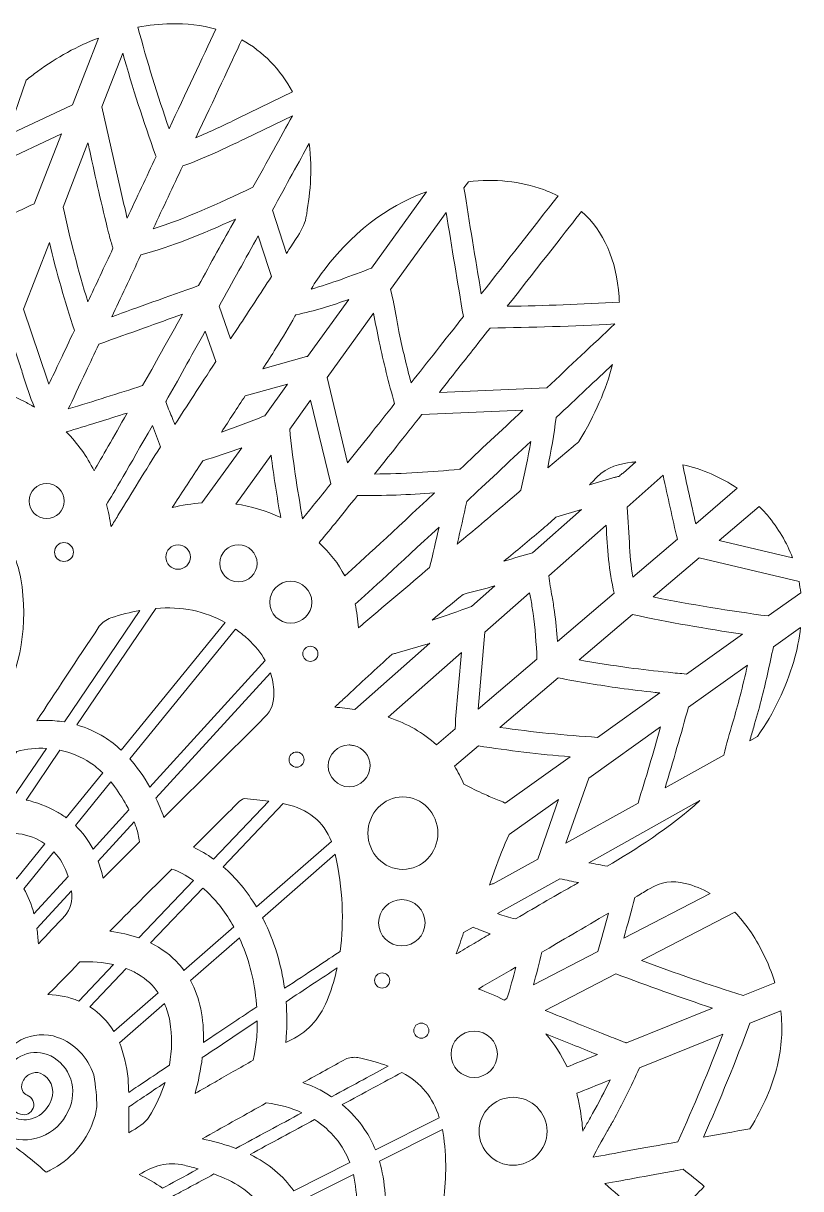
# Model space of a CAD drawing. Header units: millimetres. Extents: x -1647 to 2455, y -685 to 37.
# Drawn here: x 1581 to 1774.7, y -313.5 to -22.8 of the extents above; entities that cross this region are included whole.
import ezdxf

# ---------------------------------------------------------------- set-up
doc = ezdxf.new("R2010")
doc.units = ezdxf.units.MM
doc.header["$MEASUREMENT"] = 0
doc.layers.add('Layer 5', color=7, linetype='Continuous')

msp = doc.modelspace()

# ---------------------------------------------------------------- linework, layer by layer
at = {"layer": 'Layer 5', "lineweight": 0}
for points, knots in [([(1617.73, -22.92), (1621.67, -22.81), (1625.44, -23.26), (1628.94, -24.26), (1625.48, -31.65), (1621.47, -40.22), (1617.29, -49.14), (1614.41, -40.78), (1611.8, -32.26), (1609.5, -23.77), (1612.22, -23.28), (1614.98, -23), (1617.73, -22.92)], [0, 0, 0, 0, 1, 1, 1, 2, 2, 2, 3, 3, 3, 4, 4, 4, 4]), ([(1581.67, -36.98), (1582.6, -36.25), (1583.55, -35.53), (1584.49, -34.83), (1589.34, -31.26), (1594.45, -28.46), (1599.69, -26.48), (1599.69, -26.48), (1593.23, -43.18), (1593.23, -43.18), (1593.11, -43.21), (1592.99, -43.26), (1592.87, -43.32), (1592.87, -43.32), (1576.93, -50.83), (1576.93, -50.83), (1576.93, -50.83), (1581.67, -36.98), (1581.67, -36.98)], [0, 0, 0, 0, 1, 1, 1, 2, 2, 2, 3, 3, 3, 4, 4, 4, 5, 5, 5, 6, 6, 6, 6]), ([(1648.05, -39.94), (1648.05, -39.94), (1634.51, -46.49), (1634.51, -46.49), (1631.08, -48.16), (1627.55, -49.86), (1623.97, -51.37), (1628.53, -41.65), (1632.6, -32.95), (1635.43, -26.92), (1640.71, -29.82), (1645.05, -34.29), (1648.05, -39.94)], [0, 0, 0, 0, 1, 1, 1, 2, 2, 2, 3, 3, 3, 4, 4, 4, 4]), ([(1605.74, -30.23), (1608.19, -38.82), (1610.93, -47.38), (1613.91, -55.71), (1613.96, -55.83), (1614, -55.94), (1614.05, -56.04), (1611.65, -61.17), (1609.22, -66.35), (1606.83, -71.44), (1606.76, -71.11), (1606.68, -70.78), (1606.61, -70.46), (1606.61, -70.46), (1606.57, -70.27), (1606.57, -70.27), (1606.11, -68.25), (1605.65, -66.24), (1605.2, -64.23), (1605.2, -64.23), (1600.55, -43.66), (1600.55, -43.66), (1600.55, -43.66), (1605.74, -30.23), (1605.74, -30.23)], [0, 0, 0, 0, 1, 1, 1, 2, 2, 2, 3, 3, 3, 4, 4, 4, 5, 5, 5, 6, 6, 6, 7, 7, 7, 8, 8, 8, 8]), ([(1638.19, -63.72), (1629.16, -67.97), (1621.45, -71.48), (1613.31, -74.11), (1613.31, -74.11), (1613.34, -74.05), (1613.34, -74.05), (1615.8, -68.81), (1618.28, -63.52), (1620.68, -58.4), (1626.04, -56.51), (1631.21, -54.01), (1636.21, -51.59), (1636.21, -51.59), (1648.04, -45.87), (1648.04, -45.87), (1645.05, -51.3), (1641.71, -57.37), (1638.19, -63.72)], [0, 0, 0, 0, 1, 1, 1, 2, 2, 2, 3, 3, 3, 4, 4, 4, 5, 5, 5, 6, 6, 6, 6]), ([(1590.45, -50.35), (1590.45, -50.35), (1583.69, -67.82), (1583.69, -67.82), (1578.34, -70.24), (1573.16, -73.05), (1568.24, -76.19), (1568.24, -76.19), (1574.52, -57.86), (1574.52, -57.86), (1574.52, -57.86), (1590.45, -50.35), (1590.45, -50.35)], [0, 0, 0, 0, 1, 1, 1, 2, 2, 2, 3, 3, 3, 4, 4, 4, 4]), ([(1597.04, -92.28), (1594.65, -84.49), (1592.59, -76.55), (1590.88, -68.64), (1590.88, -68.64), (1597.08, -52.63), (1597.08, -52.63), (1597.22, -53.29), (1597.37, -53.95), (1597.51, -54.61), (1598.98, -61.33), (1600.51, -68.28), (1602.21, -75.06), (1602.53, -76.33), (1602.82, -77.36), (1603.13, -78.32), (1603.17, -78.46), (1603.22, -78.61), (1603.26, -78.77), (1603.28, -78.82), (1603.3, -78.88), (1603.31, -78.93), (1601.14, -83.57), (1599.03, -88.06), (1597.04, -92.28)], [0, 0, 0, 0, 1, 1, 1, 2, 2, 2, 3, 3, 3, 4, 4, 4, 5, 5, 5, 6, 6, 6, 7, 7, 7, 8, 8, 8, 8]), ([(1652.22, -52.79), (1653.17, -59.61), (1652.32, -66.19), (1651.42, -71.33), (1651.13, -73), (1650.07, -74.81), (1648.96, -76.52), (1648.17, -77.75), (1647.37, -78.97), (1646.58, -80.19), (1646.58, -80.19), (1643.04, -69.41), (1643.04, -69.41), (1646.56, -63.06), (1649.72, -57.33), (1652.22, -52.79)], [0, 0, 0, 0, 1, 1, 1, 2, 2, 2, 3, 3, 3, 4, 4, 4, 5, 5, 5, 5]), ([(1691.9, -62.32), (1698.44, -61.54), (1704.9, -62.22), (1710.6, -64.29), (1711.87, -64.75), (1713.1, -65.28), (1714.26, -65.86), (1707.87, -74.03), (1701.44, -82.24), (1695.1, -90.3), (1693.62, -81.45), (1692.17, -72.57), (1690.8, -63.84), (1690.8, -63.84), (1691.9, -62.32), (1691.9, -62.32)], [0, 0, 0, 0, 1, 1, 1, 2, 2, 2, 3, 3, 3, 4, 4, 4, 5, 5, 5, 5]), ([(1655.83, -84.48), (1664.41, -73.04), (1674.07, -67.49), (1681.47, -64.81), (1681.47, -64.81), (1667.72, -83.87), (1667.72, -83.87), (1667.72, -83.87), (1667.66, -83.9), (1667.66, -83.9), (1662.78, -85.77), (1657.76, -87.7), (1652.67, -89.13), (1653.79, -87.33), (1654.82, -85.82), (1655.83, -84.48)], [0, 0, 0, 0, 1, 1, 1, 2, 2, 2, 3, 3, 3, 4, 4, 4, 5, 5, 5, 5]), ([(1720.1, -69.76), (1725.67, -74.67), (1728.82, -81.82), (1729.46, -91.03), (1729.49, -91.46), (1729.52, -91.9), (1729.54, -92.38), (1720.23, -92.9), (1710.83, -93.24), (1701.56, -93.41), (1709.9, -82.79), (1716.88, -73.87), (1720.1, -69.76)], [0, 0, 0, 0, 1, 1, 1, 2, 2, 2, 3, 3, 3, 4, 4, 4, 4]), ([(1633.81, -71.64), (1630.78, -77.13), (1627.67, -82.73), (1624.61, -88.25), (1616.94, -91.02), (1609.26, -93.77), (1603.02, -96), (1605.21, -91.37), (1607.62, -86.22), (1610.27, -80.59), (1618.04, -78.48), (1625.43, -75.47), (1633.81, -71.64)], [0, 0, 0, 0, 1, 1, 1, 2, 2, 2, 3, 3, 3, 4, 4, 4, 4]), ([(1690.65, -95.97), (1686.02, -101.85), (1681.65, -107.4), (1677.63, -112.49), (1676.5, -108.28), (1675.51, -104.13), (1674.67, -100.13), (1674.41, -98.88), (1674.19, -97.57), (1673.97, -96.31), (1673.57, -93.97), (1673.16, -91.56), (1672.47, -89.25), (1672.47, -89.25), (1686.37, -69.98), (1686.37, -69.98), (1687.76, -78.69), (1689.19, -87.42), (1690.65, -95.97)], [0, 0, 0, 0, 1, 1, 1, 2, 2, 2, 3, 3, 3, 4, 4, 4, 5, 5, 5, 6, 6, 6, 6]), ([(1593.68, -99.41), (1591.16, -104.78), (1589.04, -109.27), (1587.36, -112.81), (1587.25, -112.47), (1587.14, -112.13), (1587.02, -111.8), (1587.02, -111.8), (1581.04, -94.08), (1581.04, -94.08), (1581.04, -94.08), (1587.45, -77.52), (1587.45, -77.52), (1589.24, -84.91), (1591.34, -92.26), (1593.68, -99.41)], [0, 0, 0, 0, 1, 1, 1, 2, 2, 2, 3, 3, 3, 4, 4, 4, 5, 5, 5, 5]), ([(1634.53, -98.66), (1634.53, -98.66), (1632.64, -101.54), (1632.64, -101.54), (1632.64, -101.54), (1629.76, -93.38), (1629.76, -93.38), (1633.07, -87.42), (1636.38, -81.45), (1639.51, -75.81), (1639.51, -75.81), (1642.19, -84), (1642.19, -84), (1642.4, -84.65), (1642.61, -85.32), (1642.81, -85.97), (1640.03, -90.24), (1637.25, -94.49), (1634.53, -98.66)], [0, 0, 0, 0, 1, 1, 1, 2, 2, 2, 3, 3, 3, 4, 4, 4, 5, 5, 5, 6, 6, 6, 6]), ([(1651.83, -105.9), (1651.75, -105.91), (1651.66, -105.93), (1651.58, -105.96), (1651.58, -105.96), (1640.64, -108.97), (1640.64, -108.97), (1641.74, -107.27), (1642.84, -105.57), (1643.94, -103.87), (1645.62, -101.25), (1647.17, -98.53), (1648.67, -95.9), (1648.67, -95.9), (1648.88, -95.55), (1648.88, -95.55), (1653.59, -94.54), (1658.08, -93.11), (1662.08, -91.69), (1662.08, -91.69), (1651.83, -105.9), (1651.83, -105.9)], [0, 0, 0, 0, 1, 1, 1, 2, 2, 2, 3, 3, 3, 4, 4, 4, 5, 5, 5, 6, 6, 6, 7, 7, 7, 7]), ([(1610.68, -113.19), (1604.62, -115.14), (1598.4, -117.09), (1592.17, -119), (1593.33, -116.56), (1594.82, -113.41), (1596.63, -109.58), (1597.6, -107.52), (1598.66, -105.27), (1599.81, -102.84), (1607.74, -100), (1614.45, -97.6), (1620.65, -95.36), (1616.96, -101.98), (1613.62, -107.97), (1610.68, -113.19)], [0, 0, 0, 0, 1, 1, 1, 2, 2, 2, 3, 3, 3, 4, 4, 4, 5, 5, 5, 5]), ([(1661.8, -132.44), (1661.8, -132.44), (1656.67, -111.15), (1656.67, -111.15), (1656.67, -111.15), (1668.27, -95.08), (1668.27, -95.08), (1668.71, -97.54), (1669.19, -99.96), (1669.68, -102.29), (1670.75, -107.34), (1672.04, -112.52), (1673.51, -117.69), (1669.14, -123.22), (1665.21, -128.17), (1661.8, -132.44)], [0, 0, 0, 0, 1, 1, 1, 2, 2, 2, 3, 3, 3, 4, 4, 4, 5, 5, 5, 5]), ([(1711.47, -113.72), (1711.47, -113.72), (1684.67, -114.87), (1684.67, -114.87), (1685.55, -113.75), (1686.45, -112.6), (1687.37, -111.43), (1690.73, -107.17), (1694.08, -102.91), (1697.31, -98.82), (1707.62, -98.7), (1718.06, -98.36), (1728.38, -97.81), (1722.88, -102.99), (1717.16, -108.37), (1711.47, -113.72)], [0, 0, 0, 0, 1, 1, 1, 2, 2, 2, 3, 3, 3, 4, 4, 4, 5, 5, 5, 5]), ([(1618.74, -122.88), (1618.48, -122.22), (1618.21, -121.55), (1617.94, -120.91), (1617.43, -119.69), (1616.9, -118.44), (1616.5, -117.21), (1616.52, -117.15), (1616.54, -117.08), (1616.56, -117.02), (1619.41, -111.95), (1622.67, -106.11), (1626.29, -99.62), (1626.29, -99.62), (1628.95, -107.18), (1628.95, -107.18), (1624.89, -113.4), (1621.68, -118.34), (1618.74, -122.88)], [0, 0, 0, 0, 1, 1, 1, 2, 2, 2, 3, 3, 3, 4, 4, 4, 5, 5, 5, 6, 6, 6, 6]), ([(1583.72, -118.55), (1582.86, -118.04), (1581.99, -117.55), (1581.09, -117.08), (1578.62, -115.81), (1576, -114.82), (1573.27, -114.16), (1573.27, -114.16), (1578.02, -101.88), (1578.02, -101.88), (1578.02, -101.88), (1579.85, -107.29), (1579.85, -107.29), (1580.23, -108.42), (1580.6, -109.61), (1580.96, -110.76), (1581.77, -113.36), (1582.6, -116.03), (1583.72, -118.55)], [0, 0, 0, 0, 1, 1, 1, 2, 2, 2, 3, 3, 3, 4, 4, 4, 5, 5, 5, 6, 6, 6, 6]), ([(1719.47, -127.13), (1719.37, -127.27), (1718.94, -127.6), (1718.68, -127.8), (1718.45, -127.98), (1718.22, -128.16), (1718, -128.35), (1718, -128.35), (1711.67, -133.7), (1711.67, -133.7), (1712.5, -129.55), (1713.21, -125.34), (1713.79, -121.15), (1718.94, -116.31), (1723.76, -111.78), (1727.83, -107.94), (1726.2, -114.18), (1723.45, -120.5), (1719.47, -127.13)], [0, 0, 0, 0, 1, 1, 1, 2, 2, 2, 3, 3, 3, 4, 4, 4, 5, 5, 5, 6, 6, 6, 6]), ([(1641.16, -120.69), (1641.13, -120.7), (1641.1, -120.72), (1641.07, -120.73), (1637.57, -122.18), (1633.98, -123.55), (1630.34, -124.8), (1632.31, -121.79), (1634.28, -118.76), (1636.26, -115.72), (1636.26, -115.72), (1646.85, -112.8), (1646.85, -112.8), (1646.85, -112.8), (1641.16, -120.69), (1641.16, -120.69)], [0, 0, 0, 0, 1, 1, 1, 2, 2, 2, 3, 3, 3, 4, 4, 4, 5, 5, 5, 5]), ([(1650.58, -146.38), (1649.22, -139.09), (1648.14, -131.6), (1647.36, -124.07), (1647.36, -124.07), (1652.56, -116.86), (1652.56, -116.86), (1652.56, -116.86), (1657.58, -137.72), (1657.58, -137.72), (1654.69, -141.33), (1652.34, -144.23), (1650.58, -146.38)], [0, 0, 0, 0, 1, 1, 1, 2, 2, 2, 3, 3, 3, 4, 4, 4, 4]), ([(1606.83, -120.04), (1603.32, -126.26), (1600.56, -131.08), (1598.61, -134.43), (1596.81, -130.82), (1594.48, -127.58), (1591.68, -124.75), (1596.73, -123.21), (1601.81, -121.63), (1606.83, -120.04)], [0, 0, 0, 0, 1, 1, 1, 2, 2, 2, 3, 3, 3, 3]), ([(1705.49, -119.34), (1699.96, -124.53), (1694.69, -129.46), (1689.81, -134.02), (1689.76, -134.03), (1689.7, -134.03), (1689.64, -134.04), (1682.69, -134.76), (1675.6, -135.17), (1668.53, -135.24), (1671.9, -131.01), (1675.85, -126.03), (1680.29, -120.41), (1680.29, -120.41), (1705.49, -119.34), (1705.49, -119.34)], [0, 0, 0, 0, 1, 1, 1, 2, 2, 2, 3, 3, 3, 4, 4, 4, 5, 5, 5, 5]), ([(1604.79, -145.21), (1604.79, -145.21), (1604.53, -145.63), (1604.53, -145.63), (1603.97, -146.55), (1603.41, -147.48), (1602.84, -148.41), (1602.55, -146.47), (1602.18, -144.6), (1601.72, -142.82), (1603.42, -140.12), (1607.25, -133.51), (1613.12, -123.13), (1613.12, -123.13), (1615.14, -128.47), (1615.14, -128.47), (1611.47, -134.23), (1607.77, -140.3), (1604.79, -145.21)], [0, 0, 0, 0, 1, 1, 1, 2, 2, 2, 3, 3, 3, 4, 4, 4, 5, 5, 5, 6, 6, 6, 6]), ([(1689.12, -152.75), (1689.92, -149.25), (1690.71, -145.67), (1691.47, -142.07), (1696.33, -137.53), (1701.7, -132.5), (1707.45, -127.1), (1706.75, -131.19), (1705.91, -135.27), (1704.96, -139.3), (1704.77, -139.43), (1704.61, -139.6), (1704.47, -139.78), (1704.47, -139.78), (1701.11, -142.62), (1701.11, -142.62), (1697.16, -145.96), (1693.15, -149.34), (1689.12, -152.75)], [0, 0, 0, 0, 1, 1, 1, 2, 2, 2, 3, 3, 3, 4, 4, 4, 5, 5, 5, 6, 6, 6, 6]), ([(1635.4, -128.68), (1635.4, -128.68), (1625.47, -142.46), (1625.47, -142.46), (1623.03, -142.63), (1620.54, -143.02), (1618.03, -143.62), (1620.24, -140.23), (1622.46, -136.84), (1624.68, -133.45), (1624.68, -133.45), (1625.67, -131.93), (1625.67, -131.93), (1628.93, -130.95), (1632.19, -129.86), (1635.4, -128.68)], [0, 0, 0, 0, 1, 1, 1, 2, 2, 2, 3, 3, 3, 4, 4, 4, 5, 5, 5, 5]), ([(1633.9, -142.73), (1633.9, -142.73), (1642.72, -130.5), (1642.72, -130.5), (1643.37, -135.7), (1644.18, -140.93), (1645.12, -146.1), (1641.52, -144.41), (1637.76, -143.28), (1633.9, -142.73)], [0, 0, 0, 0, 1, 1, 1, 2, 2, 2, 3, 3, 3, 3]), ([(1732.63, -132.31), (1732.97, -132.27), (1733.31, -132.23), (1733.65, -132.2), (1733.65, -132.2), (1730.48, -134.99), (1730.48, -134.99), (1730.12, -135.18), (1729.81, -135.46), (1729.56, -135.8), (1729.3, -135.87), (1729.01, -135.93), (1728.73, -135.99), (1728.44, -136.06), (1728.17, -136.12), (1727.93, -136.19), (1727.93, -136.19), (1722.07, -137.94), (1722.07, -137.94), (1722.67, -137.33), (1723.29, -136.7), (1723.92, -136.04), (1726.47, -133.4), (1729.75, -132.68), (1732.63, -132.31)], [0, 0, 0, 0, 1, 1, 1, 2, 2, 2, 3, 3, 3, 4, 4, 4, 5, 5, 5, 6, 6, 6, 7, 7, 7, 8, 8, 8, 8]), ([(1758.92, -138.8), (1758.92, -138.8), (1748.57, -147.63), (1748.57, -147.63), (1747.44, -142.76), (1746.35, -137.82), (1745.33, -132.93), (1750.17, -133.99), (1754.82, -136), (1758.92, -138.8)], [0, 0, 0, 0, 1, 1, 1, 2, 2, 2, 3, 3, 3, 3]), ([(1740.44, -135.55), (1741.57, -140.96), (1742.77, -146.32), (1744, -151.53), (1744, -151.53), (1732.88, -161.01), (1732.88, -161.01), (1732.4, -158.17), (1732.22, -155.32), (1732.02, -152.32), (1732.02, -152.32), (1731.45, -143.47), (1731.45, -143.47), (1731.45, -143.47), (1740.44, -135.55), (1740.44, -135.55)], [0, 0, 0, 0, 1, 1, 1, 2, 2, 2, 3, 3, 3, 4, 4, 4, 5, 5, 5, 5]), ([(1586.78, -146.34), (1584.38, -146.34), (1582.42, -144.38), (1582.42, -141.98), (1582.42, -139.57), (1584.38, -137.62), (1586.78, -137.62), (1589.18, -137.62), (1591.14, -139.57), (1591.14, -141.98), (1591.14, -144.38), (1589.18, -146.34), (1586.78, -146.34)], [0, 0, 0, 0, 1, 1, 1, 2, 2, 2, 3, 3, 3, 4, 4, 4, 4]), ([(1661.09, -160.64), (1659.51, -157.62), (1657.36, -154.85), (1654.67, -152.41), (1656.77, -149.89), (1659.99, -145.93), (1664.26, -140.59), (1670.66, -140.65), (1677.1, -140.44), (1683.45, -139.96), (1673.09, -149.63), (1665.43, -156.72), (1661.09, -160.64)], [0, 0, 0, 0, 1, 1, 1, 2, 2, 2, 3, 3, 3, 4, 4, 4, 4]), ([(1707.92, -154.87), (1705.55, -155.58), (1703.15, -156.28), (1700.76, -156.96), (1703.77, -154.5), (1706.97, -151.85), (1710.07, -149.23), (1711.28, -148.2), (1712.47, -147.16), (1713.71, -146.03), (1713.71, -146.03), (1720.13, -144.11), (1720.13, -144.11), (1720.13, -144.11), (1707.92, -154.87), (1707.92, -154.87)], [0, 0, 0, 0, 1, 1, 1, 2, 2, 2, 3, 3, 3, 4, 4, 4, 5, 5, 5, 5]), ([(1764.39, -143.33), (1765.1, -144.04), (1765.79, -144.79), (1766.43, -145.54), (1769.16, -148.75), (1771.26, -152.31), (1772.69, -156.15), (1772.69, -156.15), (1754.45, -151.81), (1754.45, -151.81), (1754.45, -151.81), (1764.39, -143.33), (1764.39, -143.33)], [0, 0, 0, 0, 1, 1, 1, 2, 2, 2, 3, 3, 3, 4, 4, 4, 4]), ([(1714.11, -177.02), (1713.93, -174.45), (1713.68, -171.95), (1713.36, -169.56), (1713.19, -168.31), (1712.97, -167.04), (1712.75, -165.82), (1712.44, -164.12), (1712.13, -162.35), (1711.98, -160.62), (1711.98, -160.62), (1726.26, -148.04), (1726.26, -148.04), (1726.52, -153.69), (1726.9, -159.46), (1728.25, -164.97), (1728.25, -164.97), (1714.11, -177.02), (1714.11, -177.02)], [0, 0, 0, 0, 1, 1, 1, 2, 2, 2, 3, 3, 3, 4, 4, 4, 5, 5, 5, 6, 6, 6, 6]), ([(1682.24, -158.57), (1676.95, -163.03), (1671.64, -167.53), (1666.33, -172.03), (1665.69, -172.57), (1665.07, -173.12), (1664.49, -173.64), (1664.37, -171.57), (1664.1, -169.58), (1663.67, -167.7), (1667.3, -164.49), (1674.33, -158.04), (1684.6, -148.48), (1683.84, -151.83), (1683.05, -155.22), (1682.24, -158.57)], [0, 0, 0, 0, 1, 1, 1, 2, 2, 2, 3, 3, 3, 4, 4, 4, 5, 5, 5, 5]), ([(1593.45, -154.7), (1593.45, -156.01), (1592.39, -157.07), (1591.09, -157.07), (1589.79, -157.07), (1588.73, -156.01), (1588.73, -154.7), (1588.73, -153.4), (1589.79, -152.34), (1591.09, -152.34), (1592.39, -152.34), (1593.45, -153.4), (1593.45, -154.7)], [0, 0, 0, 0, 1, 1, 1, 2, 2, 2, 3, 3, 3, 4, 4, 4, 4]), ([(1616.47, -155.95), (1616.47, -154.26), (1617.84, -152.89), (1619.53, -152.89), (1621.22, -152.89), (1622.6, -154.26), (1622.6, -155.95), (1622.6, -157.64), (1621.22, -159.01), (1619.53, -159.01), (1617.84, -159.01), (1616.47, -157.64), (1616.47, -155.95)], [0, 0, 0, 0, 1, 1, 1, 2, 2, 2, 3, 3, 3, 4, 4, 4, 4]), ([(1634.58, -152.89), (1637.13, -152.89), (1639.22, -154.97), (1639.22, -157.53), (1639.22, -160.09), (1637.13, -162.17), (1634.58, -162.17), (1632.02, -162.17), (1629.94, -160.09), (1629.94, -157.53), (1629.94, -154.97), (1632.02, -152.89), (1634.58, -152.89)], [0, 0, 0, 0, 1, 1, 1, 2, 2, 2, 3, 3, 3, 4, 4, 4, 4]), ([(1574.06, -194.21), (1572.82, -188.33), (1570.4, -182.97), (1567.01, -178.48), (1567.01, -178.48), (1578.87, -156.17), (1578.87, -156.17), (1579.73, -158.31), (1580.32, -160.71), (1580.65, -163.38), (1582.06, -174.97), (1579.84, -185.34), (1574.06, -194.21)], [0, 0, 0, 0, 1, 1, 1, 2, 2, 2, 3, 3, 3, 4, 4, 4, 4]), ([(1749.41, -156.11), (1749.41, -156.11), (1774.31, -162.04), (1774.31, -162.04), (1774.48, -162.98), (1774.62, -163.93), (1774.73, -164.89), (1774.73, -164.89), (1766.63, -170.65), (1766.63, -170.65), (1757, -169.4), (1747.37, -167.81), (1737.94, -165.9), (1737.94, -165.9), (1749.41, -156.11), (1749.41, -156.11)], [0, 0, 0, 0, 1, 1, 1, 2, 2, 2, 3, 3, 3, 4, 4, 4, 5, 5, 5, 5]), ([(1647.62, -161.98), (1650.51, -161.98), (1652.86, -164.33), (1652.86, -167.22), (1652.86, -170.11), (1650.51, -172.46), (1647.62, -172.46), (1644.73, -172.46), (1642.38, -170.11), (1642.38, -167.22), (1642.38, -164.33), (1644.73, -161.98), (1647.62, -161.98)], [0, 0, 0, 0, 1, 1, 1, 2, 2, 2, 3, 3, 3, 4, 4, 4, 4]), ([(1690.61, -165.26), (1693.24, -164.58), (1695.89, -163.87), (1698.53, -163.14), (1698.53, -163.14), (1692.7, -168.27), (1692.7, -168.27), (1689.47, -169.46), (1686.17, -170.59), (1682.86, -171.66), (1685.14, -169.75), (1687.65, -167.68), (1690.61, -165.26)], [0, 0, 0, 0, 1, 1, 1, 2, 2, 2, 3, 3, 3, 4, 4, 4, 4]), ([(1707.17, -164.86), (1707.25, -165.38), (1707.34, -165.88), (1707.43, -166.38), (1707.65, -167.58), (1707.87, -168.83), (1708.03, -170.03), (1708.52, -173.67), (1708.84, -177.49), (1708.99, -181.39), (1708.99, -181.39), (1694.3, -193.93), (1694.3, -193.93), (1694.3, -193.93), (1696.02, -174.68), (1696.02, -174.68), (1696.02, -174.68), (1707.17, -164.86), (1707.17, -164.86)], [0, 0, 0, 0, 1, 1, 1, 2, 2, 2, 3, 3, 3, 4, 4, 4, 5, 5, 5, 6, 6, 6, 6]), ([(1631.29, -172.31), (1631.29, -172.31), (1605.36, -204.14), (1605.36, -204.14), (1604.03, -202.9), (1602.63, -201.81), (1601.17, -200.9), (1599.04, -199.56), (1596.74, -198.53), (1594.32, -197.82), (1594.32, -197.82), (1613.95, -168.76), (1613.95, -168.76), (1620.42, -168.22), (1626.16, -169.4), (1631.29, -172.31)], [0, 0, 0, 0, 1, 1, 1, 2, 2, 2, 3, 3, 3, 4, 4, 4, 5, 5, 5, 5]), ([(1602.79, -171.15), (1605.27, -170.33), (1607.66, -169.71), (1609.97, -169.3), (1609.97, -169.3), (1591.19, -197.1), (1591.19, -197.1), (1589.62, -196.84), (1588.03, -196.7), (1586.42, -196.7), (1585.73, -196.7), (1585.05, -196.73), (1584.36, -196.78), (1588.73, -190.11), (1594.24, -181.73), (1599.9, -173.23), (1600.46, -172.39), (1601.67, -171.52), (1602.79, -171.15)], [0, 0, 0, 0, 1, 1, 1, 2, 2, 2, 3, 3, 3, 4, 4, 4, 5, 5, 5, 6, 6, 6, 6]), ([(1731.9, -183.56), (1727.83, -183.01), (1723.67, -182.36), (1719.51, -181.62), (1719.51, -181.62), (1732.78, -170.3), (1732.78, -170.3), (1741.88, -172.23), (1751.11, -173.87), (1760.26, -175.18), (1760.26, -175.18), (1746.27, -185.14), (1746.27, -185.14), (1744.77, -185.02), (1743.23, -184.87), (1741.69, -184.71), (1738.43, -184.38), (1735.14, -184), (1731.9, -183.56)], [0, 0, 0, 0, 1, 1, 1, 2, 2, 2, 3, 3, 3, 4, 4, 4, 5, 5, 5, 6, 6, 6, 6]), ([(1612.49, -213.33), (1610.97, -210.67), (1609.29, -208.32), (1607.48, -206.29), (1607.48, -206.29), (1633.84, -173.93), (1633.84, -173.93), (1634.89, -174.67), (1635.91, -175.49), (1636.9, -176.39), (1638.74, -178.06), (1640.2, -179.87), (1641.27, -181.79), (1641.27, -181.79), (1612.49, -213.33), (1612.49, -213.33)], [0, 0, 0, 0, 1, 1, 1, 2, 2, 2, 3, 3, 3, 4, 4, 4, 5, 5, 5, 5]), ([(1773, -181.98), (1771.05, -188.63), (1768.1, -194.75), (1763.99, -200.68), (1763.99, -200.68), (1762.04, -201.77), (1762.04, -201.77), (1762.36, -200.64), (1762.69, -199.5), (1763.01, -198.39), (1763.65, -196.21), (1764.3, -193.95), (1764.87, -191.71), (1765.95, -187.46), (1766.98, -182.95), (1767.93, -178.32), (1767.93, -178.32), (1774.71, -173.49), (1774.71, -173.49), (1774.41, -176.28), (1773.84, -179.13), (1773, -181.98)], [0, 0, 0, 0, 1, 1, 1, 2, 2, 2, 3, 3, 3, 4, 4, 4, 5, 5, 5, 6, 6, 6, 7, 7, 7, 7]), ([(1650.62, -180.09), (1650.62, -179.04), (1651.47, -178.2), (1652.51, -178.2), (1653.55, -178.2), (1654.4, -179.04), (1654.4, -180.09), (1654.4, -181.13), (1653.55, -181.98), (1652.51, -181.98), (1651.47, -181.98), (1650.62, -181.13), (1650.62, -180.09)], [0, 0, 0, 0, 1, 1, 1, 2, 2, 2, 3, 3, 3, 4, 4, 4, 4]), ([(1663.56, -193.95), (1661.91, -193.72), (1660.24, -193.55), (1658.6, -193.39), (1659.4, -192.64), (1660.2, -191.9), (1661, -191.16), (1661, -191.16), (1661.1, -191.06), (1661.1, -191.06), (1664.93, -187.5), (1668.88, -183.81), (1672.94, -180.19), (1672.94, -180.19), (1673.27, -180.1), (1673.27, -180.1), (1673.56, -180.02), (1673.85, -179.95), (1674.13, -179.87), (1676.42, -179.23), (1678.73, -178.56), (1681.01, -177.86), (1681.42, -177.73), (1681.84, -177.6), (1682.27, -177.47), (1682.27, -177.47), (1663.56, -193.95), (1663.56, -193.95)], [0, 0, 0, 0, 1, 1, 1, 2, 2, 2, 3, 3, 3, 4, 4, 4, 5, 5, 5, 6, 6, 6, 7, 7, 7, 8, 8, 8, 9, 9, 9, 9]), ([(1683.93, -202.77), (1680.72, -199.83), (1676.69, -197.52), (1671.93, -195.91), (1671.93, -195.91), (1690.21, -179.8), (1690.21, -179.8), (1690.21, -179.8), (1688.72, -196.37), (1688.72, -196.37), (1688.7, -196.67), (1688.69, -197.01), (1688.68, -197.36), (1688.67, -197.84), (1688.66, -198.36), (1688.6, -198.79), (1688.6, -198.79), (1683.93, -202.77), (1683.93, -202.77)], [0, 0, 0, 0, 1, 1, 1, 2, 2, 2, 3, 3, 3, 4, 4, 4, 5, 5, 5, 6, 6, 6, 6]), ([(1755.57, -205.38), (1755.57, -205.38), (1740.92, -213.56), (1740.92, -213.56), (1742.94, -206.86), (1744.9, -200.09), (1746.74, -193.41), (1746.74, -193.41), (1761.47, -182.92), (1761.47, -182.92), (1760.87, -185.57), (1760.27, -188.09), (1759.65, -190.56), (1759.09, -192.77), (1758.43, -195.01), (1757.8, -197.18), (1757.03, -199.85), (1756.22, -202.61), (1755.57, -205.38)], [0, 0, 0, 0, 1, 1, 1, 2, 2, 2, 3, 3, 3, 4, 4, 4, 5, 5, 5, 6, 6, 6, 6]), ([(1641.2, -195.83), (1632.8, -204.19), (1624.4, -212.55), (1616.01, -220.91), (1615.48, -219.35), (1614.81, -217.77), (1613.99, -216.13), (1613.99, -216.13), (1642.58, -184.81), (1642.58, -184.81), (1643.09, -186.35), (1643.38, -187.96), (1643.44, -189.64), (1643.53, -192.22), (1642.79, -194.24), (1641.2, -195.83)], [0, 0, 0, 0, 1, 1, 1, 2, 2, 2, 3, 3, 3, 4, 4, 4, 5, 5, 5, 5]), ([(1699.77, -198.46), (1699.77, -198.46), (1714.27, -186.09), (1714.27, -186.09), (1719.51, -187.1), (1724.68, -187.96), (1729.61, -188.64), (1732.54, -189.05), (1735.52, -189.42), (1738.45, -189.74), (1738.85, -189.79), (1739.25, -189.82), (1739.66, -189.85), (1739.66, -189.85), (1724.1, -200.93), (1724.1, -200.93), (1716.02, -200.44), (1707.85, -199.61), (1699.77, -198.46)], [0, 0, 0, 0, 1, 1, 1, 2, 2, 2, 3, 3, 3, 4, 4, 4, 5, 5, 5, 6, 6, 6, 6]), ([(1716.2, -227.36), (1716.2, -227.36), (1721.91, -211.08), (1721.91, -211.08), (1721.91, -211.08), (1739.81, -198.34), (1739.81, -198.34), (1738.01, -204.7), (1736.13, -211.07), (1734.2, -217.31), (1734.2, -217.31), (1716.2, -227.36), (1716.2, -227.36)], [0, 0, 0, 0, 1, 1, 1, 2, 2, 2, 3, 3, 3, 4, 4, 4, 4]), ([(1656.96, -208.05), (1656.96, -205.17), (1659.3, -202.83), (1662.18, -202.83), (1662.28, -202.83), (1662.39, -202.84), (1662.51, -202.85), (1662.68, -202.91), (1662.86, -202.94), (1663.05, -202.96), (1663.13, -202.96), (1663.2, -202.96), (1663.27, -202.96), (1665.67, -203.47), (1667.39, -205.59), (1667.39, -208.05), (1667.39, -210.92), (1665.05, -213.26), (1662.18, -213.26), (1659.3, -213.26), (1656.96, -210.92), (1656.96, -208.05)], [0, 0, 0, 0, 1, 1, 1, 2, 2, 2, 3, 3, 3, 4, 4, 4, 5, 5, 5, 6, 6, 6, 7, 7, 7, 7]), ([(1701.1, -217.31), (1701.1, -217.31), (1700.99, -217.26), (1700.99, -217.26), (1700.97, -217.25), (1700.95, -217.24), (1700.93, -217.23), (1700.33, -217), (1699.73, -216.76), (1699.14, -216.52), (1698.06, -216.07), (1696.97, -215.6), (1695.89, -215.12), (1694.23, -214.37), (1692.54, -213.55), (1690.75, -212.62), (1690.1, -211.04), (1689.32, -209.53), (1688.43, -208.14), (1688.43, -208.14), (1694.38, -203.06), (1694.38, -203.06), (1701.89, -204.24), (1709.58, -205.15), (1717.29, -205.78), (1717.29, -205.78), (1701.1, -217.31), (1701.1, -217.31)], [0, 0, 0, 0, 1, 1, 1, 2, 2, 2, 3, 3, 3, 4, 4, 4, 5, 5, 5, 6, 6, 6, 7, 7, 7, 8, 8, 8, 9, 9, 9, 9]), ([(1586.72, -203.71), (1586.72, -203.71), (1578.38, -216.06), (1578.38, -216.06), (1577.6, -215.99), (1576.83, -215.95), (1576.05, -215.95), (1574.58, -215.95), (1573.07, -216.08), (1571.56, -216.33), (1571.56, -216.33), (1579.34, -204.44), (1579.34, -204.44), (1581.74, -203.8), (1584.25, -203.56), (1586.72, -203.71)], [0, 0, 0, 0, 1, 1, 1, 2, 2, 2, 3, 3, 3, 4, 4, 4, 5, 5, 5, 5]), ([(1597.65, -207.25), (1598.73, -207.97), (1599.76, -208.82), (1600.76, -209.79), (1600.76, -209.79), (1591.64, -220.98), (1591.64, -220.98), (1590.9, -220.45), (1590.13, -219.96), (1589.32, -219.51), (1586.83, -218.12), (1584.27, -217.14), (1581.65, -216.57), (1581.65, -216.57), (1590.05, -204.14), (1590.05, -204.14), (1592.8, -204.7), (1595.41, -205.75), (1597.65, -207.25)], [0, 0, 0, 0, 1, 1, 1, 2, 2, 2, 3, 3, 3, 4, 4, 4, 5, 5, 5, 6, 6, 6, 6]), ([(1650.96, -206.49), (1650.96, -207.53), (1650.12, -208.37), (1649.07, -208.37), (1648.03, -208.37), (1647.19, -207.53), (1647.19, -206.49), (1647.19, -205.44), (1648.03, -204.6), (1649.07, -204.6), (1650.12, -204.6), (1650.96, -205.44), (1650.96, -206.49)], [0, 0, 0, 0, 1, 1, 1, 2, 2, 2, 3, 3, 3, 4, 4, 4, 4]), ([(1598.33, -228.85), (1597.16, -226.57), (1595.7, -224.59), (1593.94, -222.9), (1593.94, -222.9), (1602.8, -212.03), (1602.8, -212.03), (1604.04, -213.55), (1605.22, -215.3), (1606.35, -217.3), (1606.68, -217.88), (1606.98, -218.46), (1607.28, -219.04), (1607.28, -219.04), (1598.33, -228.85), (1598.33, -228.85)], [0, 0, 0, 0, 1, 1, 1, 2, 2, 2, 3, 3, 3, 4, 4, 4, 5, 5, 5, 5]), ([(1628.4, -231.33), (1626.71, -230.09), (1625.02, -229.09), (1623.35, -228.35), (1627.43, -224.27), (1631.17, -220.52), (1634.77, -216.95), (1635.2, -216.51), (1635.82, -216.26), (1636.02, -216.22), (1638.14, -216.36), (1640.18, -216.57), (1642.15, -216.85), (1642.15, -216.85), (1628.4, -231.33), (1628.4, -231.33)], [0, 0, 0, 0, 1, 1, 1, 2, 2, 2, 3, 3, 3, 4, 4, 4, 5, 5, 5, 5]), ([(1657.76, -226.9), (1657.76, -226.9), (1639.08, -243.24), (1639.08, -243.24), (1636.72, -239.32), (1633.93, -235.96), (1630.75, -233.21), (1630.75, -233.21), (1645.7, -217.46), (1645.7, -217.46), (1645.9, -217.5), (1646.09, -217.54), (1646.28, -217.58), (1651.89, -218.76), (1655.8, -221.97), (1657.76, -226.9)], [0, 0, 0, 0, 1, 1, 1, 2, 2, 2, 3, 3, 3, 4, 4, 4, 5, 5, 5, 5]), ([(1675.57, -233.87), (1670.77, -233.87), (1666.86, -229.81), (1666.86, -224.83), (1666.86, -219.84), (1670.77, -215.78), (1675.57, -215.78), (1680.38, -215.78), (1684.29, -219.84), (1684.29, -224.83), (1684.29, -229.81), (1680.38, -233.87), (1675.57, -233.87)], [0, 0, 0, 0, 1, 1, 1, 2, 2, 2, 3, 3, 3, 4, 4, 4, 4]), ([(1697.2, -237.75), (1697.18, -237.76), (1697.16, -237.77), (1697.15, -237.78), (1697.63, -236.51), (1698.08, -235.25), (1698.53, -234), (1699.59, -231.05), (1700.68, -228.01), (1702.1, -225.19), (1702.1, -225.19), (1714.38, -216.44), (1714.38, -216.44), (1714.38, -216.44), (1709.17, -231.28), (1709.17, -231.28), (1709.17, -231.28), (1698.08, -237.47), (1698.08, -237.47), (1697.77, -237.5), (1697.47, -237.6), (1697.2, -237.75)], [0, 0, 0, 0, 1, 1, 1, 2, 2, 2, 3, 3, 3, 4, 4, 4, 5, 5, 5, 6, 6, 6, 7, 7, 7, 7]), ([(1726.51, -233.06), (1725.01, -232.8), (1723.46, -232.51), (1721.88, -232.21), (1721.88, -232.21), (1749.62, -216.72), (1749.62, -216.72), (1741.97, -223.62), (1733.32, -229.05), (1726.51, -233.06)], [0, 0, 0, 0, 1, 1, 1, 2, 2, 2, 3, 3, 3, 3]), ([(1608.6, -222.04), (1608.79, -222.53), (1608.97, -223.02), (1609.13, -223.51), (1609.5, -224.62), (1609.72, -225.75), (1609.92, -226.98), (1609.92, -226.98), (1600.84, -236.03), (1600.84, -236.03), (1600.51, -234.56), (1600.11, -233.17), (1599.64, -231.86), (1599.64, -231.86), (1608.6, -222.04), (1608.6, -222.04)], [0, 0, 0, 0, 1, 1, 1, 2, 2, 2, 3, 3, 3, 4, 4, 4, 5, 5, 5, 5]), ([(1576.1, -224.78), (1577.34, -224.76), (1578.55, -224.81), (1579.72, -224.96), (1582.2, -225.29), (1584.43, -226.16), (1586.33, -227.5), (1586.33, -227.5), (1579.24, -236.2), (1579.24, -236.2), (1578.37, -235.21), (1577.41, -234.35), (1576.35, -233.61), (1574.93, -232.63), (1573.36, -231.89), (1571.64, -231.39), (1571.64, -231.39), (1576.1, -224.78), (1576.1, -224.78)], [0, 0, 0, 0, 1, 1, 1, 2, 2, 2, 3, 3, 3, 4, 4, 4, 5, 5, 5, 6, 6, 6, 6]), ([(1588.6, -229.47), (1590.16, -231.14), (1591.37, -233.22), (1592.15, -235.62), (1592.15, -235.62), (1583.62, -244.96), (1583.62, -244.96), (1583.01, -242.6), (1582.15, -240.51), (1581.07, -238.71), (1581.07, -238.71), (1588.6, -229.47), (1588.6, -229.47)], [0, 0, 0, 0, 1, 1, 1, 2, 2, 2, 3, 3, 3, 4, 4, 4, 4]), ([(1659.9, -254.34), (1656.75, -256.44), (1651.78, -259.75), (1646.08, -263.54), (1645.23, -257.41), (1643.48, -251.69), (1640.88, -246.51), (1640.78, -246.31), (1640.67, -246.12), (1640.57, -245.92), (1640.57, -245.92), (1658.71, -230.06), (1658.71, -230.06), (1660.57, -238.78), (1660.97, -246.81), (1659.9, -254.34)], [0, 0, 0, 0, 1, 1, 1, 2, 2, 2, 3, 3, 3, 4, 4, 4, 5, 5, 5, 5]), ([(1602.51, -249.32), (1607.35, -244.44), (1612.66, -239.1), (1617.95, -233.78), (1619.67, -234.31), (1621.48, -235.27), (1623.36, -236.64), (1623.36, -236.64), (1609.74, -250.98), (1609.74, -250.98), (1607.53, -250.2), (1605.13, -249.65), (1602.51, -249.32)], [0, 0, 0, 0, 1, 1, 1, 2, 2, 2, 3, 3, 3, 4, 4, 4, 4]), ([(1718.27, -237.78), (1713.99, -240.19), (1709.33, -242.88), (1703.64, -246.23), (1702.12, -245.85), (1700.62, -245.4), (1699.14, -244.9), (1699.14, -244.9), (1714.73, -236.19), (1714.73, -236.19), (1716.29, -236.54), (1717.84, -236.86), (1719.36, -237.17), (1719, -237.37), (1718.64, -237.58), (1718.27, -237.78)], [0, 0, 0, 0, 1, 1, 1, 2, 2, 2, 3, 3, 3, 4, 4, 4, 5, 5, 5, 5]), ([(1752.17, -239.85), (1752.17, -239.85), (1730.65, -251.01), (1730.65, -251.01), (1731.58, -247.65), (1732.5, -244.26), (1733.39, -240.89), (1733.39, -240.89), (1734, -240.52), (1734, -240.52), (1735.02, -239.91), (1736.03, -239.31), (1737.04, -238.7), (1739.95, -236.94), (1742.69, -236.53), (1745.93, -237.37), (1748.14, -237.94), (1750.23, -238.78), (1752.17, -239.85)], [0, 0, 0, 0, 1, 1, 1, 2, 2, 2, 3, 3, 3, 4, 4, 4, 5, 5, 5, 6, 6, 6, 6]), ([(1592.95, -239.19), (1593.29, -241.74), (1592.75, -243.83), (1591.35, -245.39), (1589.22, -247.76), (1587.03, -250.05), (1584.73, -252.44), (1584.64, -251.14), (1584.53, -249.88), (1584.35, -248.61), (1584.35, -248.61), (1592.95, -239.19), (1592.95, -239.19)], [0, 0, 0, 0, 1, 1, 1, 2, 2, 2, 3, 3, 3, 4, 4, 4, 4]), ([(1625.71, -238.52), (1625.98, -238.76), (1626.26, -239), (1626.53, -239.26), (1629.18, -241.71), (1631.52, -244.76), (1633.42, -248.19), (1633.42, -248.19), (1620.99, -259.06), (1620.99, -259.06), (1620.59, -258.52), (1620.17, -257.99), (1619.72, -257.49), (1617.77, -255.32), (1615.43, -253.57), (1612.7, -252.22), (1612.7, -252.22), (1625.71, -238.52), (1625.71, -238.52)], [0, 0, 0, 0, 1, 1, 1, 2, 2, 2, 3, 3, 3, 4, 4, 4, 5, 5, 5, 6, 6, 6, 6]), ([(1669.53, -247.18), (1669.53, -243.99), (1672.12, -241.39), (1675.32, -241.39), (1678.51, -241.39), (1681.1, -243.99), (1681.1, -247.18), (1681.1, -250.38), (1678.51, -252.97), (1675.32, -252.97), (1672.12, -252.97), (1669.53, -250.38), (1669.53, -247.18)], [0, 0, 0, 0, 1, 1, 1, 2, 2, 2, 3, 3, 3, 4, 4, 4, 4]), ([(1724.15, -254.37), (1724.15, -254.37), (1708.09, -262.7), (1708.09, -262.7), (1708.86, -259.99), (1709.57, -257.25), (1710.21, -254.53), (1714.84, -251.84), (1720.73, -248.41), (1726.8, -244.82), (1725.93, -248.04), (1725.04, -251.24), (1724.15, -254.37)], [0, 0, 0, 0, 1, 1, 1, 2, 2, 2, 3, 3, 3, 4, 4, 4, 4]), ([(1758.31, -244.56), (1760.92, -247.23), (1763.27, -250.61), (1765.29, -254.65), (1766.53, -257.13), (1767.54, -259.65), (1768.3, -262.16), (1768.3, -262.16), (1760.4, -265.37), (1760.4, -265.37), (1751.9, -262.65), (1743.39, -259.71), (1735.04, -256.62), (1735.04, -256.62), (1758.31, -244.56), (1758.31, -244.56)], [0, 0, 0, 0, 1, 1, 1, 2, 2, 2, 3, 3, 3, 4, 4, 4, 5, 5, 5, 5]), ([(1697.36, -249.94), (1696, -250.74), (1694.66, -251.54), (1693.32, -252.33), (1693.32, -252.33), (1693.16, -252.43), (1693.16, -252.43), (1691.74, -253.27), (1690.31, -254.12), (1688.87, -254.97), (1689.55, -253.18), (1690.15, -251.39), (1690.68, -249.62), (1690.68, -249.62), (1693.08, -248.28), (1693.08, -248.28), (1694.48, -248.89), (1695.91, -249.44), (1697.36, -249.94)], [0, 0, 0, 0, 1, 1, 1, 2, 2, 2, 3, 3, 3, 4, 4, 4, 5, 5, 5, 6, 6, 6, 6]), ([(1634.81, -250.96), (1634.82, -250.97), (1634.83, -250.99), (1634.84, -251.01), (1637.03, -255.83), (1638.43, -261), (1638.99, -266.38), (1639.06, -266.98), (1639.1, -267.57), (1639.15, -268.16), (1637.27, -269.42), (1635.36, -270.69), (1633.46, -271.96), (1630.67, -273.81), (1628.15, -275.5), (1625.85, -277.03), (1626.05, -271.02), (1624.97, -265.85), (1622.63, -261.61), (1622.63, -261.61), (1634.81, -250.96), (1634.81, -250.96)], [0, 0, 0, 0, 1, 1, 1, 2, 2, 2, 3, 3, 3, 4, 4, 4, 5, 5, 5, 6, 6, 6, 7, 7, 7, 7]), ([(1595.08, -256.96), (1598.01, -256.79), (1600.84, -257.03), (1603.43, -257.63), (1603.43, -257.63), (1594.8, -266.72), (1594.8, -266.72), (1592.45, -265.71), (1589.86, -265.16), (1587.1, -265.12), (1589.81, -262.35), (1592.46, -259.63), (1595.08, -256.96)], [0, 0, 0, 0, 1, 1, 1, 2, 2, 2, 3, 3, 3, 4, 4, 4, 4]), ([(1597.56, -268.17), (1597.56, -268.17), (1606.63, -258.61), (1606.63, -258.61), (1607.7, -259.02), (1608.7, -259.51), (1609.63, -260.06), (1611.65, -261.27), (1613.32, -262.81), (1614.61, -264.64), (1614.61, -264.64), (1603.53, -274.33), (1603.53, -274.33), (1602, -271.8), (1599.96, -269.71), (1597.56, -268.17)], [0, 0, 0, 0, 1, 1, 1, 2, 2, 2, 3, 3, 3, 4, 4, 4, 5, 5, 5, 5]), ([(1647.74, -276.4), (1647.3, -276.62), (1646.86, -276.85), (1646.4, -277.09), (1646.44, -276.58), (1646.47, -276.09), (1646.5, -275.64), (1646.7, -272.69), (1646.68, -269.76), (1646.45, -266.9), (1651.05, -263.84), (1655.41, -260.94), (1659.17, -258.44), (1658.63, -260.9), (1657.93, -263.32), (1657.06, -265.69), (1655.22, -270.69), (1652.26, -274.1), (1647.74, -276.4)], [0, 0, 0, 0, 1, 1, 1, 2, 2, 2, 3, 3, 3, 4, 4, 4, 5, 5, 5, 6, 6, 6, 6]), ([(1694.38, -263.71), (1697.45, -261.92), (1700.52, -260.14), (1703.6, -258.36), (1703.6, -258.36), (1703.76, -258.26), (1703.76, -258.26), (1703.07, -260.89), (1702.32, -263.51), (1701.52, -266.1), (1701.52, -266.1), (1700.78, -266.49), (1700.78, -266.49), (1698.76, -265.39), (1696.61, -264.46), (1694.38, -263.71)], [0, 0, 0, 0, 1, 1, 1, 2, 2, 2, 3, 3, 3, 4, 4, 4, 5, 5, 5, 5]), ([(1670.39, -263.46), (1669.35, -263.46), (1668.51, -262.61), (1668.51, -261.57), (1668.51, -260.53), (1669.35, -259.68), (1670.39, -259.68), (1671.44, -259.68), (1672.28, -260.53), (1672.28, -261.57), (1672.28, -262.61), (1671.44, -263.46), (1670.39, -263.46)], [0, 0, 0, 0, 1, 1, 1, 2, 2, 2, 3, 3, 3, 4, 4, 4, 4]), ([(1731.33, -277.14), (1731.27, -277.13), (1731.21, -277.11), (1731.15, -277.09), (1730.69, -276.94), (1730.26, -276.8), (1729.89, -276.65), (1728.29, -276.01), (1726.69, -275.37), (1725.09, -274.73), (1720.75, -272.99), (1716.14, -271.13), (1711.04, -269.06), (1711.04, -269.06), (1728.67, -259.92), (1728.67, -259.92), (1736.57, -262.92), (1744.65, -265.79), (1752.73, -268.47), (1752.73, -268.47), (1731.33, -277.14), (1731.33, -277.14)], [0, 0, 0, 0, 1, 1, 1, 2, 2, 2, 3, 3, 3, 4, 4, 4, 5, 5, 5, 6, 6, 6, 7, 7, 7, 7]), ([(1616.13, -267.29), (1616.76, -268.67), (1617.21, -270.16), (1617.48, -271.75), (1618.09, -275.36), (1618.05, -279.04), (1617.38, -282.7), (1612.56, -285.92), (1609.35, -288.07), (1607.22, -289.52), (1607.2, -288.74), (1607.17, -287.95), (1607.13, -287.16), (1606.99, -284.15), (1606.33, -280.94), (1605.23, -277.9), (1605.13, -277.63), (1605.03, -277.37), (1604.92, -277.1), (1604.92, -277.1), (1616.13, -267.29), (1616.13, -267.29)], [0, 0, 0, 0, 1, 1, 1, 2, 2, 2, 3, 3, 3, 4, 4, 4, 5, 5, 5, 6, 6, 6, 7, 7, 7, 7]), ([(1769.76, -269.12), (1770.29, -273.62), (1770.01, -278.19), (1768.94, -282.72), (1767.71, -287.88), (1765.4, -293.21), (1762.07, -298.57), (1757.94, -299.32), (1754.08, -300.02), (1750.48, -300.67), (1754.64, -291.34), (1758.53, -281.79), (1762.07, -272.24), (1762.07, -272.24), (1769.76, -269.12), (1769.76, -269.12)], [0, 0, 0, 0, 1, 1, 1, 2, 2, 2, 3, 3, 3, 4, 4, 4, 5, 5, 5, 5]), ([(1625.57, -280.83), (1629.93, -277.92), (1634.62, -274.79), (1639.29, -271.68), (1639.3, -272.85), (1639.27, -274.01), (1639.2, -275.16), (1639.1, -276.73), (1638.82, -278.35), (1638.55, -279.92), (1638.46, -280.43), (1638.37, -280.95), (1638.28, -281.48), (1634.93, -283.36), (1631.53, -285.32), (1628.75, -286.92), (1628.75, -286.92), (1628.68, -286.96), (1628.68, -286.96), (1627.08, -287.88), (1625.44, -288.83), (1623.8, -289.77), (1624.54, -286.76), (1625.21, -283.85), (1625.57, -280.83)], [0, 0, 0, 0, 1, 1, 1, 2, 2, 2, 3, 3, 3, 4, 4, 4, 5, 5, 5, 6, 6, 6, 7, 7, 7, 8, 8, 8, 8]), ([(1680.17, -272.21), (1681.21, -272.21), (1682.06, -273.05), (1682.06, -274.09), (1682.06, -275.14), (1681.21, -275.98), (1680.17, -275.98), (1679.13, -275.98), (1678.28, -275.14), (1678.28, -274.09), (1678.28, -273.05), (1679.13, -272.21), (1680.17, -272.21)], [0, 0, 0, 0, 1, 1, 1, 2, 2, 2, 3, 3, 3, 4, 4, 4, 4]), ([(1574.85, -300.62), (1574.7, -300.1), (1574.54, -299.59), (1574.35, -299.07), (1575.3, -299.72), (1576.33, -300.26), (1577.43, -300.66), (1580.38, -301.73), (1583.58, -301.52), (1586.46, -300.08), (1589.32, -298.65), (1591.51, -296.17), (1592.63, -293.1), (1593.56, -290.52), (1593.48, -287.74), (1592.41, -285.28), (1591.32, -282.8), (1589.36, -280.93), (1586.88, -280.03), (1584.74, -279.26), (1582.43, -279.41), (1580.35, -280.45), (1578.33, -281.47), (1576.79, -283.23), (1576, -285.41), (1575.33, -287.27), (1575.38, -289.27), (1576.14, -291.05), (1576.93, -292.88), (1578.38, -294.26), (1580.22, -294.93), (1581.51, -295.4), (1582.95, -294.72), (1583.42, -293.43), (1583.65, -292.8), (1583.62, -292.12), (1583.34, -291.52), (1583.05, -290.91), (1582.55, -290.45), (1581.92, -290.23), (1581.4, -290.03), (1580.97, -289.62), (1580.74, -289.07), (1580.47, -288.47), (1580.46, -287.77), (1580.7, -287.11), (1581.05, -286.14), (1581.73, -285.36), (1582.61, -284.92), (1583.44, -284.5), (1584.35, -284.43), (1585.17, -284.73), (1587.69, -285.65), (1588.93, -288.64), (1587.93, -291.4), (1587.26, -293.24), (1585.97, -294.72), (1584.29, -295.58), (1582.63, -296.43), (1580.81, -296.57), (1579.14, -295.96), (1576.89, -295.15), (1575.12, -293.44), (1574.14, -291.14), (1573.16, -288.82), (1573.1, -286.19), (1573.99, -283.74), (1575.16, -280.52), (1577.43, -277.92), (1580.38, -276.42), (1583.31, -274.92), (1586.55, -274.69), (1589.52, -275.77), (1593.72, -277.29), (1597, -280.69), (1598.53, -285.11), (1599.02, -288.18), (1599.26, -290.72), (1599.3, -293.07), (1599.12, -294.3), (1598.83, -295.51), (1598.41, -296.66), (1596.45, -302.06), (1592.64, -306.42), (1587.68, -308.92), (1587.34, -309.09), (1586.99, -309.26), (1586.62, -309.42), (1583.02, -306.06), (1579.07, -303.1), (1574.85, -300.62)], [0, 0, 0, 0, 1, 1, 1, 2, 2, 2, 3, 3, 3, 4, 4, 4, 5, 5, 5, 6, 6, 6, 7, 7, 7, 8, 8, 8, 9, 9, 9, 10, 10, 10, 11, 11, 11, 12, 12, 12, 13, 13, 13, 14, 14, 14, 15, 15, 15, 16, 16, 16, 17, 17, 17, 18, 18, 18, 19, 19, 19, 20, 20, 20, 21, 21, 21, 22, 22, 22, 23, 23, 23, 24, 24, 24, 25, 25, 25, 26, 26, 26, 27, 27, 27, 28, 28, 28, 29, 29, 29, 30, 30, 30, 30]), ([(1693.36, -285.78), (1690.16, -285.78), (1687.57, -283.19), (1687.57, -280), (1687.57, -276.8), (1690.16, -274.21), (1693.36, -274.21), (1696.55, -274.21), (1699.14, -276.8), (1699.14, -280), (1699.14, -283.19), (1696.55, -285.78), (1693.36, -285.78)], [0, 0, 0, 0, 1, 1, 1, 2, 2, 2, 3, 3, 3, 4, 4, 4, 4]), ([(1716.5, -283.15), (1715.08, -280.13), (1713.3, -277.37), (1711.17, -274.88), (1713.36, -275.77), (1715.55, -276.65), (1717.75, -277.54), (1719.86, -278.39), (1721.97, -279.23), (1724.08, -280.08), (1721.01, -281.32), (1718.4, -282.38), (1716.5, -283.15)], [0, 0, 0, 0, 1, 1, 1, 2, 2, 2, 3, 3, 3, 4, 4, 4, 4]), ([(1726.32, -299.53), (1726.86, -298.59), (1727.42, -297.62), (1727.96, -296.65), (1730.27, -292.46), (1732.49, -288), (1734.53, -283.4), (1734.53, -283.4), (1755.34, -274.97), (1755.34, -274.97), (1751.88, -284), (1748.1, -293.03), (1744.09, -301.83), (1734.99, -303.48), (1727.91, -304.77), (1722.98, -305.69), (1724, -303.59), (1725.17, -301.53), (1726.32, -299.53)], [0, 0, 0, 0, 1, 1, 1, 2, 2, 2, 3, 3, 3, 4, 4, 4, 5, 5, 5, 6, 6, 6, 6]), ([(1661.28, -281.23), (1662.06, -280.81), (1663.4, -280.63), (1664.34, -280.83), (1667.19, -281.42), (1669.68, -282.13), (1671.87, -282.97), (1668.43, -284.83), (1663.44, -287.53), (1657.78, -290.59), (1656.74, -289.89), (1655.64, -289.25), (1654.51, -288.68), (1653.28, -288.06), (1651.99, -287.52), (1650.67, -287.07), (1654.52, -284.94), (1658.01, -283.02), (1661.28, -281.23)], [0, 0, 0, 0, 1, 1, 1, 2, 2, 2, 3, 3, 3, 4, 4, 4, 5, 5, 5, 6, 6, 6, 6]), ([(1660.43, -292.56), (1665.76, -289.68), (1670.87, -286.92), (1675.3, -284.53), (1677.75, -285.85), (1679.71, -287.42), (1681.23, -289.29), (1682.7, -291.09), (1683.84, -293.24), (1684.65, -295.81), (1684.65, -295.81), (1668.72, -303.82), (1668.72, -303.82), (1667.98, -301.98), (1667.09, -300.28), (1666.04, -298.73), (1664.48, -296.43), (1662.59, -294.36), (1660.43, -292.56)], [0, 0, 0, 0, 1, 1, 1, 2, 2, 2, 3, 3, 3, 4, 4, 4, 5, 5, 5, 6, 6, 6, 6]), ([(1607.25, -299.45), (1607.27, -297.29), (1607.29, -295.19), (1607.27, -293.11), (1609.25, -291.76), (1612.41, -289.64), (1616.28, -287.04), (1615.34, -289.96), (1614.01, -292.84), (1612.27, -295.64), (1611.34, -297.14), (1609.4, -298.35), (1607.25, -299.59), (1607.25, -299.59), (1607.25, -299.45), (1607.25, -299.45)], [0, 0, 0, 0, 1, 1, 1, 2, 2, 2, 3, 3, 3, 4, 4, 4, 5, 5, 5, 5]), ([(1727.26, -286.35), (1725.86, -289.25), (1724.38, -292.08), (1722.87, -294.79), (1722.52, -295.42), (1722.17, -296.04), (1721.81, -296.66), (1721.35, -297.49), (1720.88, -298.32), (1720.41, -299.16), (1720.28, -297.23), (1720.04, -295.29), (1719.71, -293.38), (1719.49, -292.16), (1719.22, -290.93), (1718.9, -289.73), (1720.92, -288.91), (1723.83, -287.74), (1727.26, -286.35)], [0, 0, 0, 0, 1, 1, 1, 2, 2, 2, 3, 3, 3, 4, 4, 4, 5, 5, 5, 6, 6, 6, 6]), ([(1626.48, -300.55), (1631.44, -297.77), (1636.47, -294.96), (1641.53, -292.14), (1644.79, -292.53), (1647.76, -293.35), (1650.42, -294.57), (1644.93, -297.53), (1639.22, -300.62), (1633.97, -303.47), (1633.68, -303.36), (1633.39, -303.25), (1633.09, -303.15), (1630.6, -302.29), (1628.11, -301.67), (1625.54, -301.07), (1625.54, -301.07), (1626.48, -300.55), (1626.48, -300.55)], [0, 0, 0, 0, 1, 1, 1, 2, 2, 2, 3, 3, 3, 4, 4, 4, 5, 5, 5, 6, 6, 6, 6]), ([(1703.04, -307.67), (1698.37, -307.67), (1694.57, -303.87), (1694.57, -299.2), (1694.57, -294.53), (1698.37, -290.73), (1703.04, -290.73), (1707.71, -290.73), (1711.51, -294.53), (1711.51, -299.2), (1711.51, -303.87), (1707.71, -307.67), (1703.04, -307.67)], [0, 0, 0, 0, 1, 1, 1, 2, 2, 2, 3, 3, 3, 4, 4, 4, 4]), ([(1637.48, -304.98), (1642.56, -302.22), (1648.08, -299.24), (1653.56, -296.28), (1657.63, -298.91), (1660.7, -302.69), (1662.34, -307.03), (1662.34, -307.03), (1648.37, -314.06), (1648.37, -314.06), (1645.76, -310.31), (1642.1, -307.25), (1637.48, -304.98)], [0, 0, 0, 0, 1, 1, 1, 2, 2, 2, 3, 3, 3, 4, 4, 4, 4]), ([(1683.77, -324.24), (1679.75, -325.52), (1675.47, -326.89), (1671.12, -328.28), (1671.53, -323.89), (1671.56, -319.4), (1671.17, -314.9), (1670.92, -311.89), (1670.43, -309.17), (1669.71, -306.68), (1669.71, -306.68), (1685.41, -298.78), (1685.41, -298.78), (1685.94, -301.37), (1686.22, -304.32), (1686.25, -307.69), (1686.32, -313.63), (1685.49, -319.15), (1683.77, -324.24)], [0, 0, 0, 0, 1, 1, 1, 2, 2, 2, 3, 3, 3, 4, 4, 4, 5, 5, 5, 6, 6, 6, 6]), ([(1621.13, -307.69), (1622.3, -307.97), (1623.44, -308.27), (1624.53, -308.58), (1620.78, -310.62), (1617.68, -312.31), (1615.66, -313.41), (1613.85, -312.12), (1611.9, -310.97), (1609.8, -309.99), (1613.41, -307.92), (1616.75, -306.63), (1621.13, -307.69)], [0, 0, 0, 0, 1, 1, 1, 2, 2, 2, 3, 3, 3, 4, 4, 4, 4]), ([(1628.48, -309.85), (1633.43, -311.66), (1637.44, -314.11), (1640.41, -318.06), (1640.41, -318.06), (1625.93, -325.35), (1625.93, -325.35), (1624, -321.55), (1621.4, -318.22), (1618.21, -315.43), (1620.66, -314.1), (1624.22, -312.16), (1628.48, -309.85)], [0, 0, 0, 0, 1, 1, 1, 2, 2, 2, 3, 3, 3, 4, 4, 4, 4]), ([(1653.01, -334.04), (1653.06, -333.4), (1653.1, -332.76), (1653.13, -332.11), (1653.39, -326.25), (1652.29, -321.04), (1649.94, -316.63), (1649.94, -316.63), (1663.22, -309.95), (1663.22, -309.95), (1663.8, -312.47), (1664.05, -315.14), (1664.2, -318.26), (1664.4, -322.33), (1664.34, -325.59), (1664.02, -328.53), (1663.94, -329.23), (1663.85, -329.92), (1663.74, -330.63), (1660.08, -331.79), (1656.46, -332.94), (1653.01, -334.04)], [0, 0, 0, 0, 1, 1, 1, 2, 2, 2, 3, 3, 3, 4, 4, 4, 5, 5, 5, 6, 6, 6, 7, 7, 7, 7]), ([(1739.42, -323.35), (1734.82, -319.87), (1730.3, -316.15), (1725.95, -312.25), (1730.8, -311.36), (1737.48, -310.14), (1745.46, -308.69), (1747.23, -310.08), (1748.98, -311.52), (1750.69, -312.97), (1747.42, -316.38), (1743.72, -319.78), (1739.42, -323.35)], [0, 0, 0, 0, 1, 1, 1, 2, 2, 2, 3, 3, 3, 4, 4, 4, 4])]:
    msp.add_open_spline(points, degree=3, knots=knots, dxfattribs=at)

doc.saveas('drawing.dxf')
